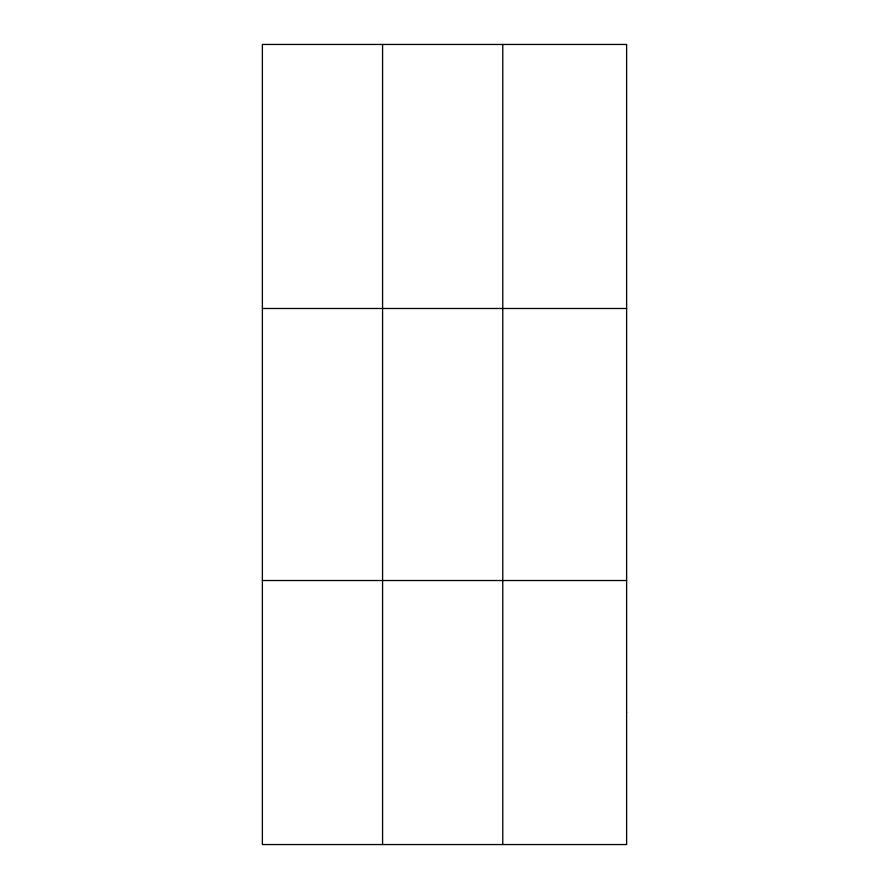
<?xml version="1.0" encoding="UTF-8"?>
<svg xmlns="http://www.w3.org/2000/svg" width="889" height="889" viewBox="0 0 889 889"><rect width="100%" height="100%" fill="white"/><g stroke="black" fill="none" stroke-linecap="round" stroke-linejoin="round"><path stroke-width="1.33" d="M382.581 44.45L382.581 844.55M502.774 44.45L502.774 844.55M262.377 308.483L626.623 308.483M262.377 580.517L626.623 580.517M626.623 712.534L626.623 844.55L262.377 844.55L262.377 44.45L626.623 44.45L626.623 712.534"/></g></svg>
